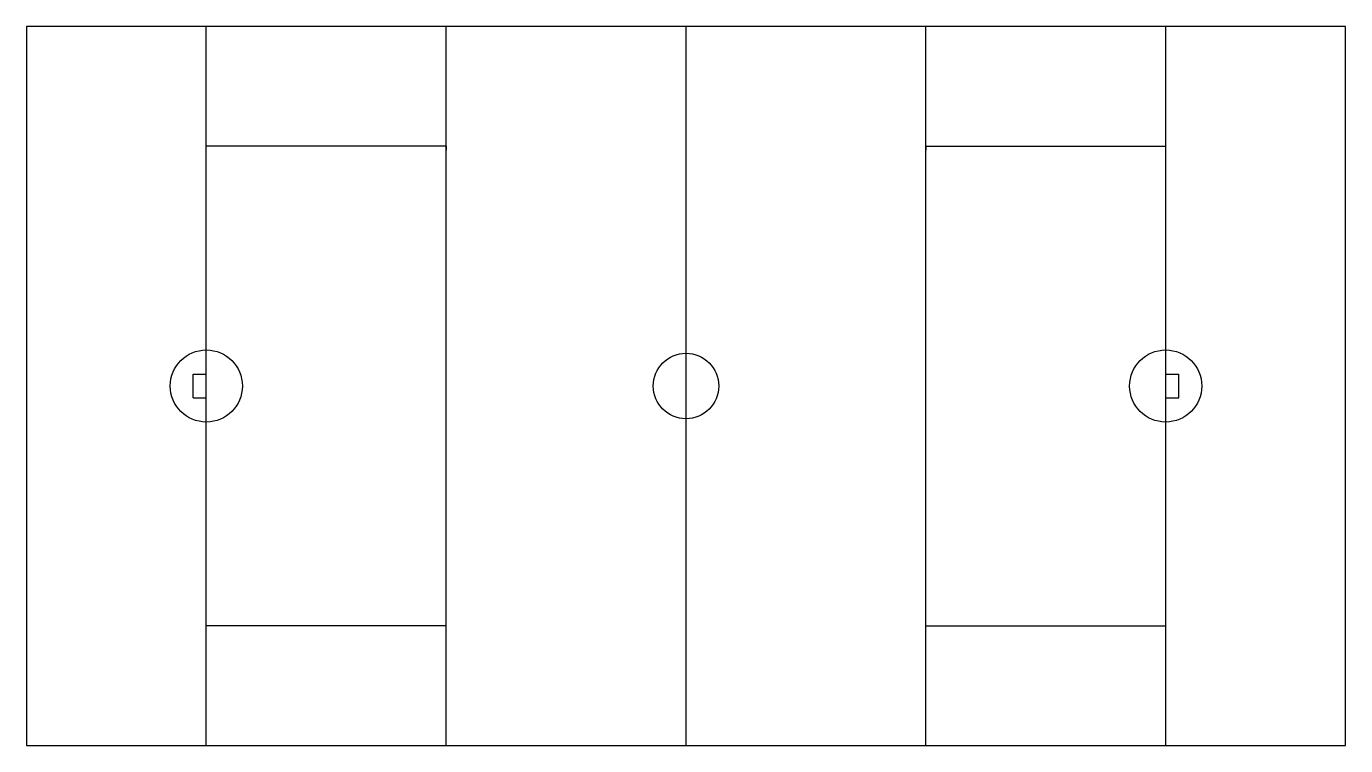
# Model space of a CAD drawing. Header units: metres. Extents: x 0 to 101, y 0 to 55.
import ezdxf

# ---------------------------------------------------------------- set-up
doc = ezdxf.new("R2010")
doc.units = ezdxf.units.M
for name, color, linetype in [('CENTER_CIRCLE', 1, 'Continuous'), ('CENTER_LINE', 7, 'Continuous'), ('FIELD_OUTLINE', 7, 'Continuous'), ('GOAL', 2, 'Continuous'), ('GOAL_CREASE', 2, 'Continuous'), ('GOAL_LINES', 3, 'Continuous'), ('RESTRAINING_LINES', 6, 'Continuous'), ('WING_LINES', 4, 'Continuous')]:
    doc.layers.add(name, color=color, linetype=linetype)

msp = doc.modelspace()

# ---------------------------------------------------------------- linework, layer by layer
at = {"layer": 'CENTER_CIRCLE'}
msp.add_circle((50.295, 27.43), 2.5, dxfattribs=at)
at = {"layer": 'CENTER_LINE'}
msp.add_line((50.295, 0), (50.295, 54.86), dxfattribs=at)
at = {"layer": 'FIELD_OUTLINE'}
msp.add_lwpolyline([(0, 0), (100.59, 0), (100.59, 54.86), (0, 54.86), (0, 0)], close=True, dxfattribs=at)
at = {"layer": 'GOAL'}
for p, q in [((12.72, 28.345), (13.72, 28.345)), ((12.72, 26.515), (12.72, 28.345)), ((86.87, 28.345), (87.87, 28.345)), ((87.87, 26.515), (87.87, 28.345)), ((12.72, 26.515), (13.72, 26.515)), ((86.87, 26.515), (87.87, 26.515))]:
    msp.add_line(p, q, dxfattribs=at)
at = {"layer": 'GOAL_CREASE'}
for centre in [(13.72, 27.43), (86.87, 27.43)]:
    msp.add_circle(centre, 2.75, dxfattribs=at)
at = {"layer": 'GOAL_LINES'}
for p, q in [((13.72, 0), (13.72, 54.86)), ((86.87, 0), (86.87, 54.86))]:
    msp.add_line(p, q, dxfattribs=at)
at = {"layer": 'RESTRAINING_LINES'}
for p, q in [((32.005, 0), (32.005, 54.86)), ((68.585, 0), (68.585, 54.86))]:
    msp.add_line(p, q, dxfattribs=at)
at = {"layer": 'WING_LINES'}
for p, q in [((32.005, 45.72), (13.72, 45.72)), ((32.005, 45.72), (32.005, 45.42)), ((68.585, 45.72), (68.585, 45.42)), ((68.585, 45.72), (86.87, 45.72)), ((32.005, 9.14), (13.72, 9.14)), ((32.005, 9.14), (32.005, 9.44)), ((68.585, 9.14), (68.585, 9.44)), ((68.585, 9.14), (86.87, 9.14))]:
    msp.add_line(p, q, dxfattribs=at)

doc.saveas('drawing.dxf')
